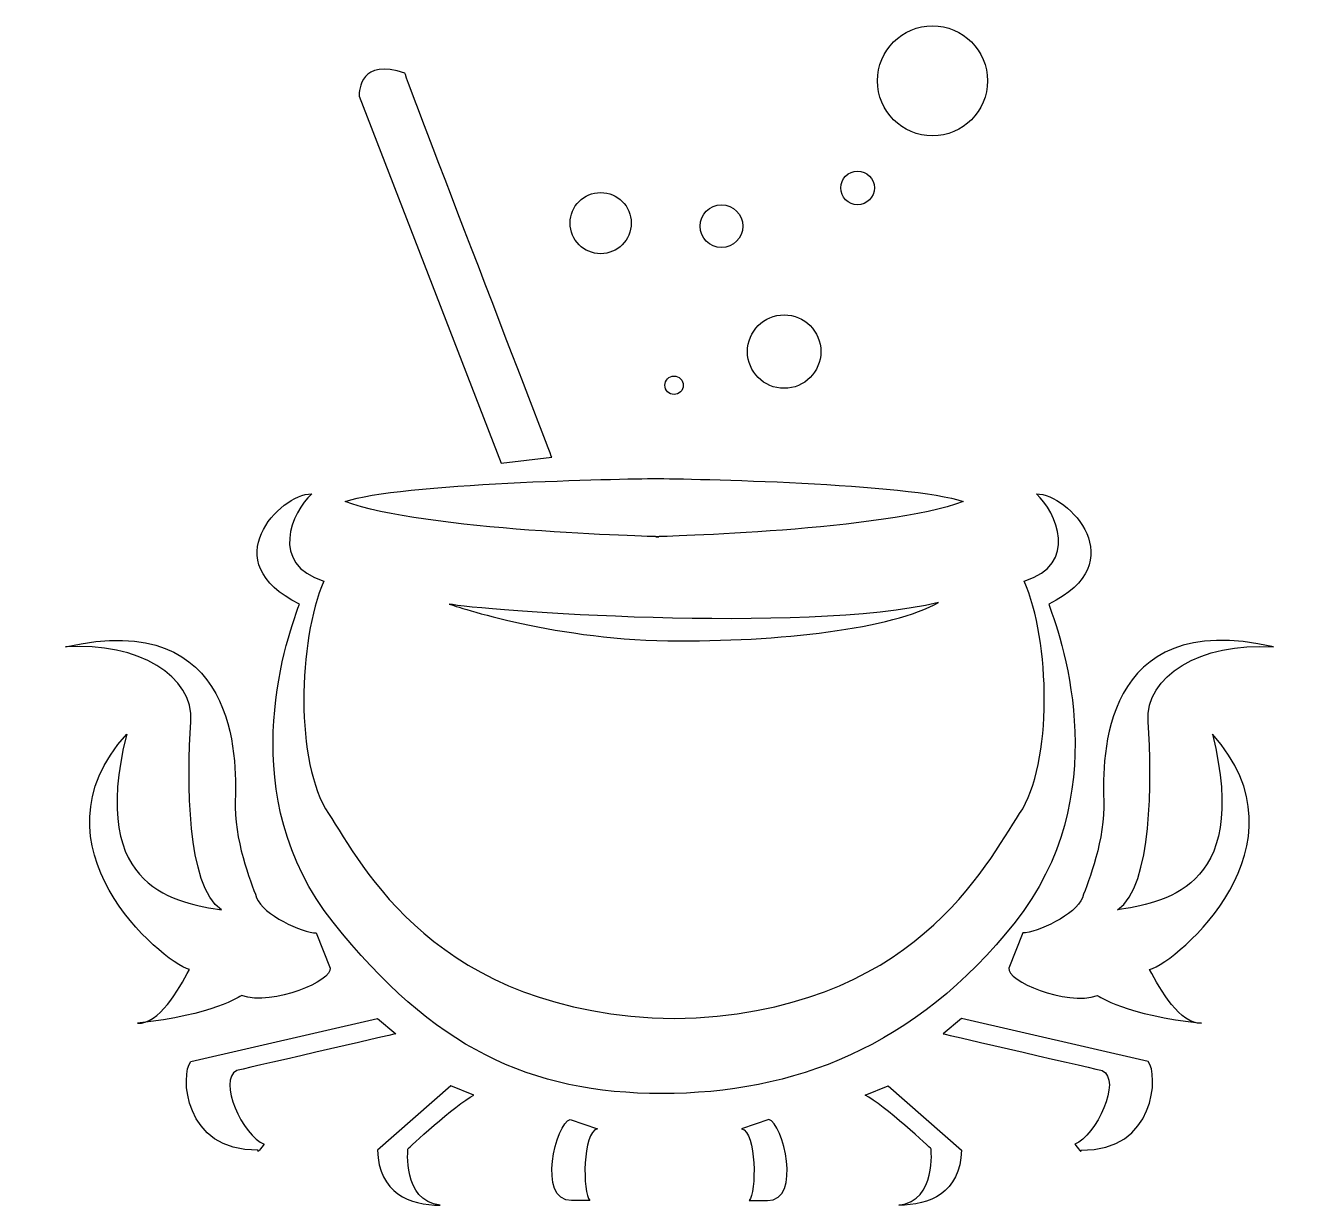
# Model space of a CAD drawing. Header units: centimetres. Extents: x -10.7 to 10.7, y -9.8 to 9.8.
import ezdxf

# ---------------------------------------------------------------- set-up
doc = ezdxf.new("R2010")
doc.units = ezdxf.units.CM
doc.header["$MEASUREMENT"] = 0
doc.layers.add('Camada 1', color=7, linetype='Continuous')

msp = doc.modelspace()

# ---------------------------------------------------------------- linework, layer by layer
at = {"layer": 'Camada 1'}
for centre, major_axis in [((4.37471, 8.89004), (0, 0.91572)), ((3.12834, 7.1095), (0, 0.27977)), ((-1.14494, 6.52445), (0, 0.50874)), ((0.86451, 6.47357), (0, 0.3561)), ((1.90739, 4.38781), (0, 0.61044)), ((0.07597, 3.82822), (0, 0.15261))]:
    msp.add_ellipse(centre, major_axis=major_axis, ratio=1, dxfattribs=at)
for points, knots in [([(-1.95891, 2.6327), (-1.95891, 2.6327), (-2.79833, 2.53097), (-2.79833, 2.53097), (-2.79833, 2.53097), (-2.79833, 2.53097), (-5.16389, 8.63564), (-5.16389, 8.63564), (-5.16389, 8.63564), (-5.16389, 8.7374), (-5.13846, 9.27159), (-4.40078, 9.0172), (-4.40078, 9.0172), (-4.4008, 8.96635), (-1.95891, 2.6327), (-1.95891, 2.6327)], [0, 0, 0, 0, 0.2, 0.2, 0.2, 0.2, 0.4, 0.4, 0.4, 0.4, 0.6, 0.6, 0.6, 0.6, 1, 1, 1, 1]), ([(-0.22925, 1.31002), (-0.15294, 1.31002), (3.61163, 1.41178), (4.88343, 1.89504), (4.88343, 1.89504), (4.01861, 2.20026), (0.30492, 2.2766), (-0.22925, 2.2766), (-0.22925, 2.2766), (-0.76342, 2.2766), (-4.52799, 2.20027), (-5.39283, 1.89504), (-5.39283, 1.89504), (-4.12103, 1.41175), (-0.2547, 1.31002), (-0.1784, 1.31002), (-0.1784, 1.31002), (-0.1784, 1.31002), (-0.22925, 1.31002), (-0.22925, 1.31002)], [0, 0, 0, 0, 0.16666667, 0.16666667, 0.16666667, 0.16666667, 0.33333333, 0.33333333, 0.33333333, 0.33333333, 0.5, 0.5, 0.5, 0.5, 0.66666667, 0.66666667, 0.66666667, 0.66666667, 1, 1, 1, 1]), ([(-0.12754, -7.94886), (2.05998, -7.94886), (4.09489, -7.18575), (5.74822, -5.09996), (5.74822, -5.09996), (7.40157, -3.0142), (6.56221, -0.49602), (6.30784, 0.19078), (6.30784, 0.19078), (7.7323, 0.87756), (6.63849, 2.02217), (6.10432, 2.02217), (6.10432, 2.02217), (6.43502, 1.71695), (6.81658, 0.8521), (5.90086, 0.57228), (5.90086, 0.57228), (6.3333, -0.4197), (6.38417, -2.45458), (5.82455, -3.294), (5.82455, -3.294), (5.26498, -4.13342), (4.06952, -6.62619), (0.07597, -6.70247), (0.07597, -6.70247), (-3.91757, -6.62619), (-5.11304, -4.13339), (-5.67263, -3.294), (-5.67263, -3.294), (-6.2322, -2.45458), (-6.18137, -0.4197), (-5.74894, 0.57228), (-5.74894, 0.57228), (-6.66464, 0.8521), (-6.28311, 1.71695), (-5.95243, 2.02217), (-5.95243, 2.02217), (-6.4866, 2.02217), (-7.58038, 0.87756), (-6.15592, 0.19078), (-6.15592, 0.19078), (-6.41029, -0.49603), (-7.24965, -3.0142), (-5.59633, -5.09996), (-5.59633, -5.09996), (-3.94294, -7.18575), (-2.31506, -7.94886), (-0.12754, -7.94886), (-0.12754, -7.94886), (-0.12754, -7.94886), (-0.12754, -7.94886), (-0.12754, -7.94886)], [0, 0, 0, 0, 0.07142857, 0.07142857, 0.07142857, 0.07142857, 0.14285714, 0.14285714, 0.14285714, 0.14285714, 0.21428571, 0.21428571, 0.21428571, 0.21428571, 0.28571429, 0.28571429, 0.28571429, 0.28571429, 0.35714286, 0.35714286, 0.35714286, 0.35714286, 0.42857143, 0.42857143, 0.42857143, 0.42857143, 0.5, 0.5, 0.5, 0.5, 0.57142857, 0.57142857, 0.57142857, 0.57142857, 0.64285714, 0.64285714, 0.64285714, 0.64285714, 0.71428571, 0.71428571, 0.71428571, 0.71428571, 0.78571429, 0.78571429, 0.78571429, 0.78571429, 0.85714286, 0.85714286, 0.85714286, 0.85714286, 1, 1, 1, 1]), ([(-0.02576, -0.4197), (-2.00979, -0.39427), (-3.66315, 0.19077), (-3.66315, 0.19077), (-3.66315, 0.19077), (-3.23074, 0.08901), (2.23806, -0.31797), (4.47644, 0.21622), (4.47644, 0.21622), (3.71341, -0.2162), (1.84474, -0.44367), (-0.02576, -0.4197)], [0, 0, 0, 0, 0.25, 0.25, 0.25, 0.25, 0.5, 0.5, 0.5, 0.5, 1, 1, 1, 1]), ([(-5.64717, -5.8631), (-5.64717, -5.8631), (-5.87609, -5.27811), (-5.87609, -5.27811), (-5.87609, -5.27811), (-6.10501, -5.27811), (-6.76636, -4.97289), (-6.86812, -4.69306), (-6.86812, -4.69306), (-6.96988, -4.41326), (-7.24965, -3.72648), (-7.22422, -3.06516), (-7.22422, -3.06516), (-7.19879, -2.40381), (-7.17321, 0.13982), (-10.04751, -0.52151), (-10.04751, -0.52151), (-8.82656, -0.44523), (-7.91087, -1.00482), (-7.96172, -1.76788), (-7.96172, -1.76788), (-8.02601, -2.73234), (-8.03805, -4.48957), (-7.45301, -4.89655), (-7.45301, -4.89655), (-8.13979, -4.76934), (-9.69141, -4.61673), (-9.03003, -1.97134), (-9.03003, -1.97134), (-10.70881, -3.82824), (-8.47044, -5.73594), (-7.98712, -5.88855), (-7.98712, -5.88855), (-8.16516, -6.21925), (-8.49586, -6.80427), (-8.85196, -6.77882), (-8.85196, -6.77882), (-7.60559, -6.65161), (-7.12227, -6.32096), (-7.12227, -6.32096), (-7.12227, -6.32096), (-6.58814, -6.49903), (-5.59645, -6.06662), (-5.64717, -5.8631)], [0, 0, 0, 0, 0.08333333, 0.08333333, 0.08333333, 0.08333333, 0.16666667, 0.16666667, 0.16666667, 0.16666667, 0.25, 0.25, 0.25, 0.25, 0.33333333, 0.33333333, 0.33333333, 0.33333333, 0.41666667, 0.41666667, 0.41666667, 0.41666667, 0.5, 0.5, 0.5, 0.5, 0.58333333, 0.58333333, 0.58333333, 0.58333333, 0.66666667, 0.66666667, 0.66666667, 0.66666667, 0.75, 0.75, 0.75, 0.75, 0.83333333, 0.83333333, 0.83333333, 0.83333333, 1, 1, 1, 1]), ([(5.6472, -5.8631), (5.6472, -5.8631), (5.87612, -5.27811), (5.87612, -5.27811), (5.87612, -5.27811), (6.10504, -5.27811), (6.76639, -4.97289), (6.86815, -4.69306), (6.86815, -4.69306), (6.96991, -4.41326), (7.24968, -3.72648), (7.22425, -3.06516), (7.22425, -3.06516), (7.1988, -2.40381), (7.17321, 0.13982), (10.04749, -0.52151), (10.04749, -0.52151), (8.82657, -0.44523), (7.91085, -1.00482), (7.96173, -1.76788), (7.96173, -1.76788), (8.02605, -2.73234), (8.03806, -4.48957), (7.45299, -4.89655), (7.45299, -4.89655), (8.13977, -4.76934), (9.69139, -4.61673), (9.03004, -1.97134), (9.03004, -1.97134), (10.70879, -3.82824), (8.47042, -5.73594), (7.98716, -5.88855), (7.98716, -5.88855), (8.1652, -6.21925), (8.49587, -6.80427), (8.85198, -6.77882), (8.85198, -6.77882), (7.60563, -6.65161), (7.12232, -6.32096), (7.12232, -6.32096), (7.12232, -6.32096), (6.58819, -6.49903), (5.59651, -6.06662), (5.6472, -5.8631)], [0, 0, 0, 0, 0.08333333, 0.08333333, 0.08333333, 0.08333333, 0.16666667, 0.16666667, 0.16666667, 0.16666667, 0.25, 0.25, 0.25, 0.25, 0.33333333, 0.33333333, 0.33333333, 0.33333333, 0.41666667, 0.41666667, 0.41666667, 0.41666667, 0.5, 0.5, 0.5, 0.5, 0.58333333, 0.58333333, 0.58333333, 0.58333333, 0.66666667, 0.66666667, 0.66666667, 0.66666667, 0.75, 0.75, 0.75, 0.75, 0.83333333, 0.83333333, 0.83333333, 0.83333333, 1, 1, 1, 1]), ([(-4.85848, -6.70254), (-4.85848, -6.70254), (-7.9617, -7.41475), (-7.9617, -7.41475), (-7.9617, -7.41475), (-8.13974, -7.61824), (-8.08889, -8.91555), (-6.84251, -8.89009), (-6.84251, -8.89009), (-6.86794, -8.96637), (-6.74075, -8.78833), (-6.74075, -8.78833), (-6.74075, -8.78833), (-7.09685, -8.66112), (-7.52926, -7.71997), (-7.19861, -7.56738), (-7.19861, -7.56738), (-7.22404, -7.56738), (-4.55325, -6.95693), (-4.55325, -6.95693), (-4.55325, -6.95693), (-4.55325, -6.95693), (-4.85848, -6.70254), (-4.85848, -6.70254)], [0, 0, 0, 0, 0.14285714, 0.14285714, 0.14285714, 0.14285714, 0.28571429, 0.28571429, 0.28571429, 0.28571429, 0.42857143, 0.42857143, 0.42857143, 0.42857143, 0.57142857, 0.57142857, 0.57142857, 0.57142857, 0.71428571, 0.71428571, 0.71428571, 0.71428571, 1, 1, 1, 1]), ([(4.8585, -6.70254), (4.8585, -6.70254), (7.96172, -7.41475), (7.96172, -7.41475), (7.96172, -7.41475), (8.13976, -7.61824), (8.08893, -8.91555), (6.84253, -8.89009), (6.84253, -8.89009), (6.86796, -8.96637), (6.74077, -8.78833), (6.74077, -8.78833), (6.74077, -8.78833), (7.09687, -8.66112), (7.52928, -7.71997), (7.19863, -7.56738), (7.19863, -7.56738), (7.22406, -7.56738), (4.55327, -6.95693), (4.55327, -6.95693), (4.55327, -6.95693), (4.55327, -6.95693), (4.8585, -6.70254), (4.8585, -6.70254)], [0, 0, 0, 0, 0.14285714, 0.14285714, 0.14285714, 0.14285714, 0.28571429, 0.28571429, 0.28571429, 0.28571429, 0.42857143, 0.42857143, 0.42857143, 0.42857143, 0.57142857, 0.57142857, 0.57142857, 0.57142857, 0.71428571, 0.71428571, 0.71428571, 0.71428571, 1, 1, 1, 1]), ([(-3.63753, -7.82173), (-3.63753, -7.82173), (-3.256, -7.97439), (-3.256, -7.97439), (-3.256, -7.97439), (-3.56122, -8.12703), (-4.34976, -8.86461), (-4.34976, -8.86461), (-4.34976, -8.86461), (-4.34976, -8.86461), (-4.45149, -9.72945), (-3.81559, -9.80576), (-3.81559, -9.80576), (-4.32433, -9.80576), (-4.83305, -9.6023), (-4.8585, -8.89009), (-4.8585, -8.89009), (-4.8585, -8.89009), (-3.63753, -7.82173), (-3.63753, -7.82173)], [0, 0, 0, 0, 0.16666667, 0.16666667, 0.16666667, 0.16666667, 0.33333333, 0.33333333, 0.33333333, 0.33333333, 0.5, 0.5, 0.5, 0.5, 0.66666667, 0.66666667, 0.66666667, 0.66666667, 1, 1, 1, 1]), ([(3.63753, -7.82173), (3.63753, -7.82173), (3.256, -7.97439), (3.256, -7.97439), (3.256, -7.97439), (3.56125, -8.12703), (4.34979, -8.86461), (4.34979, -8.86461), (4.34979, -8.86461), (4.34979, -8.86461), (4.4515, -9.72945), (3.81562, -9.80576), (3.81562, -9.80576), (4.32433, -9.80576), (4.83305, -9.6023), (4.8585, -8.89009), (4.8585, -8.89009), (4.8585, -8.89009), (3.63753, -7.82173), (3.63753, -7.82173)], [0, 0, 0, 0, 0.16666667, 0.16666667, 0.16666667, 0.16666667, 0.33333333, 0.33333333, 0.33333333, 0.33333333, 0.5, 0.5, 0.5, 0.5, 0.66666667, 0.66666667, 0.66666667, 0.66666667, 1, 1, 1, 1]), ([(-1.19551, -8.53399), (-1.19551, -8.53399), (-1.65335, -8.38135), (-1.65335, -8.38135), (-1.65335, -8.38135), (-1.88227, -8.43223), (-2.21294, -9.72946), (-1.62792, -9.72946), (-1.62792, -9.72946), (-1.67877, -9.72946), (-1.32267, -9.72946), (-1.32267, -9.72946), (-1.32267, -9.72946), (-1.44988, -9.6023), (-1.44988, -8.58484), (-1.19551, -8.53399)], [0, 0, 0, 0, 0.2, 0.2, 0.2, 0.2, 0.4, 0.4, 0.4, 0.4, 0.6, 0.6, 0.6, 0.6, 1, 1, 1, 1]), ([(1.19553, -8.53399), (1.19553, -8.53399), (1.65339, -8.38135), (1.65339, -8.38135), (1.65339, -8.38135), (1.88231, -8.43223), (2.21296, -9.72946), (1.62796, -9.72946), (1.62796, -9.72946), (1.67884, -9.72946), (1.32274, -9.72946), (1.32274, -9.72946), (1.32274, -9.72946), (1.44988, -9.6023), (1.44988, -8.58484), (1.19553, -8.53399)], [0, 0, 0, 0, 0.2, 0.2, 0.2, 0.2, 0.4, 0.4, 0.4, 0.4, 0.6, 0.6, 0.6, 0.6, 1, 1, 1, 1])]:
    msp.add_open_spline(points, degree=3, knots=knots, dxfattribs=at)

doc.saveas('drawing.dxf')
